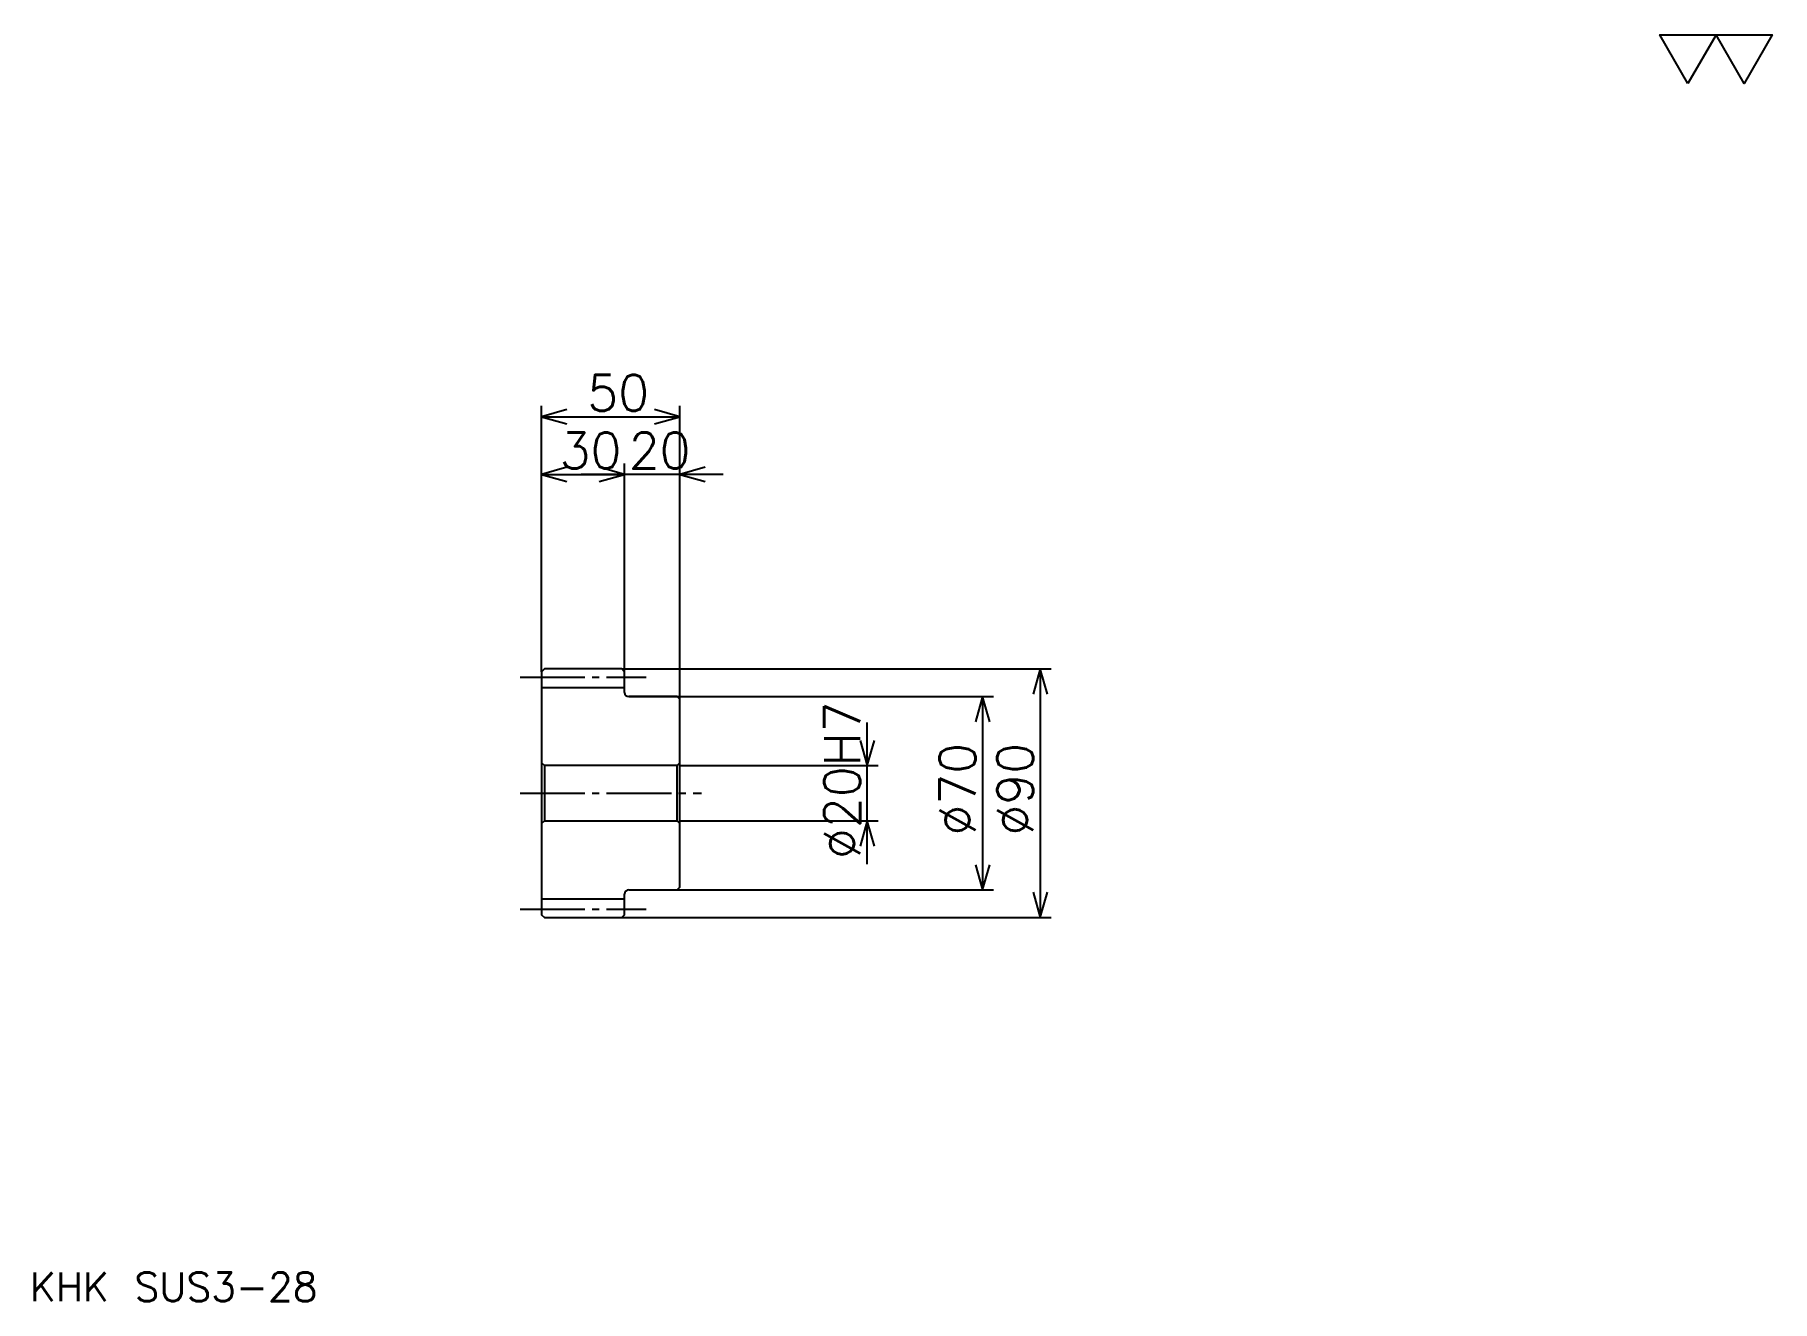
# Model space of a CAD drawing. Extents: x 28 to 657, y 29 to 487.
import ezdxf

# ---------------------------------------------------------------- set-up
doc = ezdxf.new("R2010")
doc.units = 0
doc.linetypes.add('DASHDOT', pattern=[31.304349, 23.478261, -2.608696, 2.608696, -2.608696])
doc.layers.get('0').update_dxf_attribs({"linetype": 'CONTINUOUS'})
doc.layers.add('DASHDOT', color=6, linetype='DASHDOT')
doc.styles.add('KANJI', font='TXT', dxfattribs={"bigfont": 'BIGFONT'})

msp = doc.modelspace()

# ---------------------------------------------------------------- linework, layer by layer
at = {"color": 5}
for p, q in [((211.304337, 257.608704), (211.304337, 352.82608)), ((261.304321, 257.608704), (261.304321, 352.82608)), ((211.304337, 348.913025), (261.304321, 348.913025)), ((211.304337, 328.043457), (241.304337, 328.043457)), ((276.956512, 328.043457), (225.652161, 328.043457)), ((241.304337, 257.608704), (241.304337, 331.956512)), ((211.304337, 256.608704), (211.304337, 257.608704)), ((240.304337, 257.608704), (261.304321, 257.608704)), ((241.304337, 256.608704), (241.304337, 257.608704)), ((261.304321, 257.608704), (395.652161, 257.608704)), ((261.304321, 246.608688), (261.304321, 257.608704)), ((391.739136, 257.608704), (391.739136, 167.608688)), ((242.804337, 247.608688), (261.304321, 247.608688)), ((261.304321, 247.608688), (374.782593, 247.608688)), ((370.869568, 247.608688), (370.869568, 177.608688)), ((329.130432, 186.956512), (329.130432, 238.260864)), ((261.304321, 222.608688), (333.043457, 222.608688)), ((261.304321, 202.608688), (333.043457, 202.608688)), ((242.804337, 177.608688), (261.304321, 177.608688)), ((261.304321, 177.608688), (374.782593, 177.608688)), ((240.304337, 167.608688), (261.304321, 167.608688)), ((261.304321, 167.608688), (395.652161, 167.608688))]:
    msp.add_line(p, q, dxfattribs=at)
at = {"color": 4}
for p, q in [((211.304337, 250.858688), (241.304337, 250.858688)), ((212.304337, 222.608688), (212.304337, 202.608688)), ((260.304321, 222.608688), (261.304321, 223.608688)), ((260.304321, 202.608688), (261.304321, 201.608688)), ((211.304337, 174.358688), (241.304337, 174.358688))]:
    msp.add_line(p, q, dxfattribs=at)
at = {"color": 7}
msp.add_lwpolyline([(626.086975, 469.565216), (615.913086, 487.200012), (656.608704, 487.200012), (646.434814, 469.565216), (636.260864, 487.200012), (626.086975, 469.565216)], dxfattribs=at)
at = {"color": 5}
for points in [[(220.434769, 351.521729), (211.304337, 348.913025), (220.434769, 346.304352)], [(252.173904, 346.304352), (261.304321, 348.913025), (252.173904, 351.521729)], [(220.434769, 330.652161), (211.304337, 328.043457), (220.434769, 325.434784)], [(232.173904, 325.434784), (241.304337, 328.043457), (232.173904, 330.652161)], [(232.173904, 325.434784), (241.304337, 328.043457), (232.173904, 330.652161)], [(270.434784, 330.652161), (261.304321, 328.043457), (270.434784, 325.434784)], [(394.347809, 248.478256), (391.739136, 257.608704), (389.130432, 248.478256)], [(373.478241, 238.478256), (370.869568, 247.608688), (368.260864, 238.478256)], [(326.521729, 231.73912), (329.130432, 222.608688), (331.739136, 231.73912)], [(331.739136, 193.478256), (329.130432, 202.608688), (326.521729, 193.478256)], [(368.260864, 186.73912), (370.869568, 177.608688), (373.478241, 186.73912)], [(389.130432, 176.73912), (391.739136, 167.608688), (394.347809, 176.73912)]]:
    msp.add_lwpolyline(points, dxfattribs=at)
at = {"color": 4}
for points in [[(241.304337, 249.108688), (241.304337, 256.608704), (240.304337, 257.608704), (212.304337, 257.608704), (211.304337, 256.608704), (211.304337, 201.608688)], [(242.804337, 177.608688), (260.304321, 177.608688), (261.304321, 178.608688), (261.304321, 246.608688), (260.304321, 247.608688), (242.804337, 247.608688)], [(211.304337, 201.608688), (212.304337, 202.608688), (260.304321, 202.608688), (260.304321, 222.608688), (212.304337, 222.608688), (211.304337, 223.608688)], [(211.304337, 201.608688), (211.304337, 168.608688), (212.304337, 167.608688), (240.304337, 167.608688), (241.304337, 168.608688), (241.304337, 176.108688)]]:
    msp.add_lwpolyline(points, dxfattribs=at)
for centre, start, end in [((242.804337, 249.108688), 180, 270), ((242.804337, 176.108688), 90, 180)]:
    msp.add_arc(centre, 1.5, start, end, dxfattribs=at)
at = {"layer": 'DASHDOT', "color": 7}
for p, q in [((203.478256, 254.608688), (249.130432, 254.608688)), ((203.478256, 212.608688), (269.130432, 212.608688)), ((203.478256, 170.608688), (249.130432, 170.608688))]:
    msp.add_line(p, q, dxfattribs=at)

# ---------------------------------------------------------------- texts
at = {"color": 7, "style": 'KANJI'}
for s, height, p in [('50', 13.043478, (227.82608, 351)), ('30', 13.043478, (217.82608, 330.130432)), ('20', 13.043478, (242.82608, 330.130432)), ('KHK SUS3-28', 10.434783, (26.086956, 28.695652))]:
    msp.add_text(s, height=height, dxfattribs=at).set_placement(p)
for s, p in [('%%c20H7', (326.521729, 188.804337)), ('%%c70', (368.260864, 197.282593)), ('%%c90', (389.130432, 197.282593))]:
    msp.add_text(s, height=13.043478, rotation=90, dxfattribs=at).set_placement(p)

doc.saveas('drawing.dxf')
